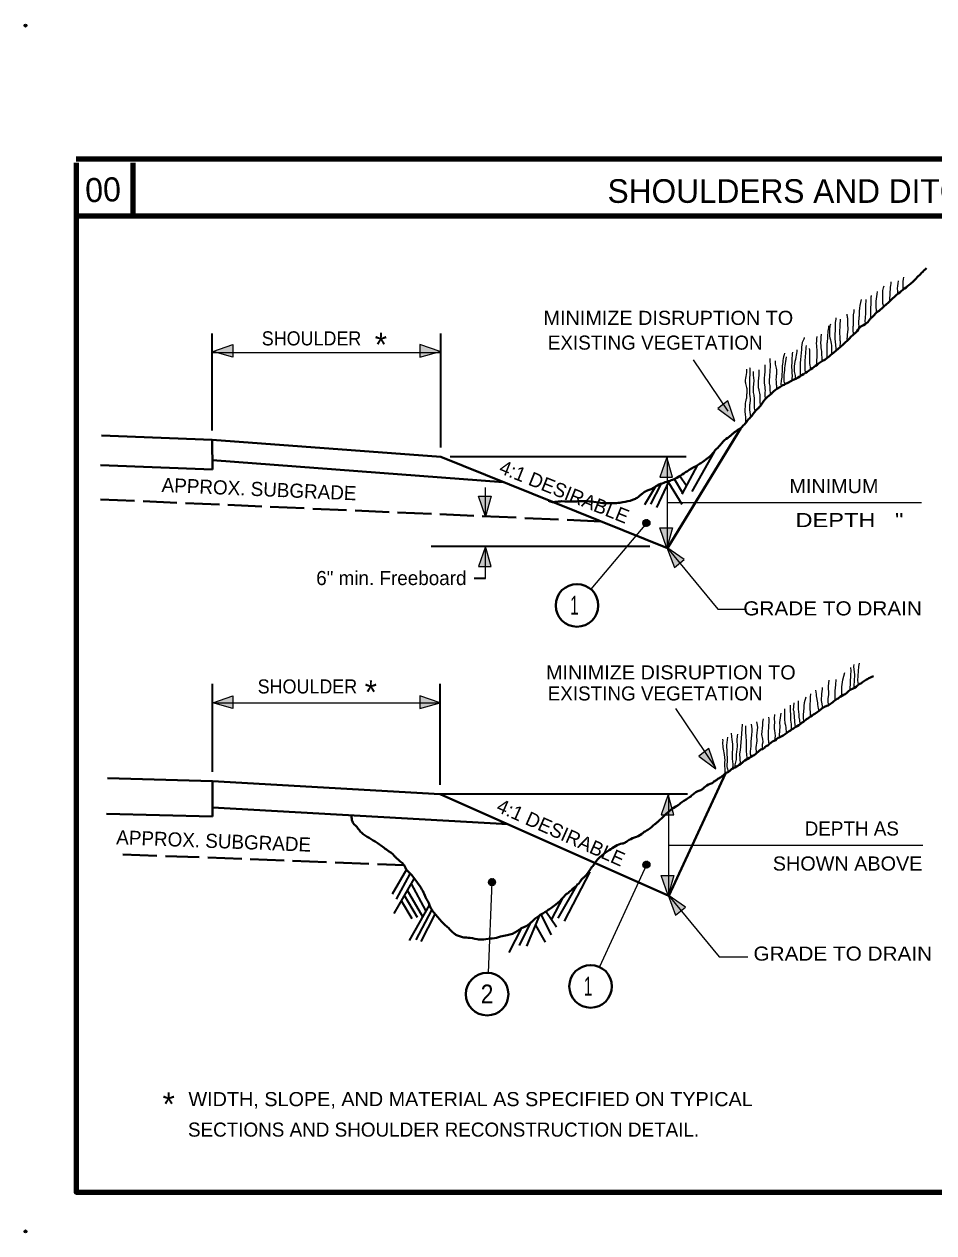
# Model space of a CAD drawing. Extents: x -8731 to 1829, y -61011 to -56618.
# Drawn here: x 234 to 1134, y -61011 to -59815 of the extents above; entities that cross this region are included whole.
import ezdxf
from ezdxf.enums import TextEntityAlignment as Align

# ---------------------------------------------------------------- set-up
doc = ezdxf.new("R2010")
doc.units = 0
doc.header["$LTSCALE"] = 5.6
doc.header["$PDMODE"] = 32
doc.header["$PDSIZE"] = 2.8
doc.linetypes.add('LONG_DASHED', pattern=[7.5, 6, -1.5])
doc.layers.add('1', color=7, linetype='Continuous', lineweight=13)
doc.layers.add('3', color=7, linetype='Continuous', lineweight=25)

msp = doc.modelspace()

# ---------------------------------------------------------------- hatches: boundary and pattern name
at = {"layer": '1'}
for points in [[(420.5, -60138.96), (440.5, -60132.04), (440.5, -60144.56)], [(645.5, -60138.96), (625.5, -60132.04), (625.5, -60144.56)], [(936.9, -60207.86), (930.22, -60187.78), (920.3, -60195.36)], [(869.9, -60243.3), (863, -60263.3), (875.5, -60263.3)], [(690.36, -60302.12), (683.46, -60282.12), (695.96, -60282.12)], [(869.9, -60333.3), (863, -60313.3), (875.5, -60313.3)], [(690.36, -60331.72), (683.46, -60351.72), (695.96, -60351.72)], [(869.74, -60332.88), (877.26, -60352.68), (886.86, -60344.66)], [(420.5, -60486.44), (440.5, -60479.56), (440.5, -60492.04)], [(645.5, -60486.44), (625.5, -60479.56), (625.5, -60492.04)], [(918.14, -60551.6), (911.48, -60531.52), (901.54, -60539.12)], [(871.14, -60577.04), (864.26, -60597.04), (876.74, -60597.04)], [(871.14, -60677.04), (864.26, -60657.04), (876.74, -60657.04)], [(871, -60676.64), (878.5, -60696.42), (888.1, -60688.42)]]:
    msp.add_hatch(color=256, dxfattribs=at).paths.add_polyline_path(points)

# ---------------------------------------------------------------- linework, layer by layer
at = {"layer": '1', "lineweight": 100}
for p, q in [((1777.46, -59948.8), (285.24, -59948.8)), ((341.5, -59952.3), (341.5, -60005.06)), ((1777.46, -60005.06), (285.24, -60005.06))]:
    msp.add_line(p, q, dxfattribs=at)
at = {"layer": '1'}
for p, q in [((850.18, -60312.04), (845.98, -60307.84)), ((850.64, -60312.04), (846.14, -60307.38)), ((850.78, -60311.72), (846.28, -60307.24)), ((851.24, -60311.58), (846.44, -60306.92)), ((851.54, -60311.44), (846.58, -60306.48)), ((851.84, -60311.28), (846.88, -60306.32)), ((852.14, -60311.12), (847.04, -60306.04)), ((852.28, -60310.68), (847.34, -60305.72)), ((852.58, -60310.52), (847.48, -60305.58)), ((852.74, -60310.24), (847.94, -60305.44)), ((852.74, -60309.78), (848.24, -60305.12)), ((852.88, -60309.32), (848.54, -60305.12)), ((853.04, -60309.04), (848.98, -60305.12)), ((853.04, -60308.72), (849.28, -60304.98)), ((853.04, -60308.28), (849.88, -60305.12)), ((853.04, -60307.84), (850.34, -60305.12)), ((852.88, -60307.38), (850.78, -60305.12)), ((849.88, -60312.04), (845.98, -60308.28)), ((849.44, -60312.04), (845.98, -60308.58)), ((848.98, -60312.04), (845.98, -60309.04)), ((848.38, -60311.88), (846.14, -60309.78)), ((850.18, -60649.98), (845.98, -60645.78)), ((849.88, -60649.98), (845.98, -60646.24)), ((849.44, -60649.98), (845.98, -60646.52)), ((848.98, -60649.98), (845.98, -60646.98)), ((850.64, -60649.98), (846.14, -60645.32)), ((848.38, -60649.84), (846.14, -60647.72)), ((850.78, -60649.68), (846.28, -60645.18)), ((851.24, -60649.52), (846.44, -60644.88)), ((851.54, -60649.38), (846.58, -60644.44)), ((851.84, -60649.24), (846.88, -60644.28)), ((852.14, -60649.08), (847.04, -60643.98)), ((852.28, -60648.64), (847.34, -60643.68)), ((852.58, -60648.48), (847.48, -60643.52)), ((852.74, -60648.18), (847.94, -60643.38)), ((852.74, -60647.72), (848.24, -60643.08)), ((852.88, -60647.28), (848.54, -60643.08)), ((853.04, -60646.98), (848.98, -60643.08)), ((853.04, -60646.68), (849.28, -60642.92)), ((853.04, -60646.24), (849.88, -60643.08)), ((853.04, -60645.78), (850.34, -60643.08)), ((852.88, -60645.32), (850.78, -60643.08)), ((697.34, -60667.24), (693.14, -60663.04)), ((697.04, -60667.24), (693.14, -60663.48)), ((696.58, -60667.24), (693.14, -60663.78)), ((696.14, -60667.24), (693.14, -60664.24)), ((697.78, -60667.24), (693.28, -60662.58)), ((695.54, -60667.08), (693.28, -60664.98)), ((697.94, -60666.92), (693.44, -60662.44)), ((698.38, -60666.78), (693.58, -60662.12)), ((698.68, -60666.64), (693.74, -60661.68)), ((698.98, -60666.48), (694.04, -60661.52)), ((699.28, -60666.32), (694.18, -60661.24)), ((699.44, -60665.88), (694.48, -60660.92)), ((699.74, -60665.72), (694.64, -60660.78)), ((699.88, -60665.44), (695.08, -60660.64)), ((699.88, -60664.98), (695.38, -60660.32)), ((700.04, -60664.52), (695.68, -60660.32)), ((700.18, -60664.24), (696.14, -60660.32)), ((700.18, -60663.92), (696.44, -60660.18)), ((700.18, -60663.48), (697.04, -60660.32)), ((700.18, -60663.04), (697.48, -60660.32)), ((700.04, -60662.58), (697.94, -60660.32))]:
    msp.add_line(p, q, dxfattribs=at)
at = {"layer": '1', "lineweight": 35}
msp.add_line((690.28, -60363.3), (679.26, -60363.3), dxfattribs=at)
at = {"layer": '1', "lineweight": 100}
msp.add_lwpolyline([(285.24, -59952.3), (285.24, -60970.24), (1776, -60970.24)], dxfattribs=at)
at = {"layer": '1'}
for points in [[(420.5, -60138.96), (440.5, -60132.04), (440.5, -60144.56)], [(645.5, -60138.96), (625.5, -60132.04), (625.5, -60144.56)], [(936.9, -60207.86), (930.22, -60187.78), (920.3, -60195.36)], [(869.9, -60243.3), (863, -60263.3), (875.5, -60263.3)], [(690.36, -60302.12), (683.46, -60282.12), (695.96, -60282.12)], [(869.9, -60333.3), (863, -60313.3), (875.5, -60313.3)], [(690.36, -60331.72), (683.46, -60351.72), (695.96, -60351.72)], [(869.74, -60332.88), (877.26, -60352.68), (886.86, -60344.66)], [(420.5, -60486.44), (440.5, -60479.56), (440.5, -60492.04)], [(645.5, -60486.44), (625.5, -60479.56), (625.5, -60492.04)], [(918.14, -60551.6), (911.48, -60531.52), (901.54, -60539.12)], [(871.14, -60577.04), (864.26, -60597.04), (876.74, -60597.04)], [(871.14, -60677.04), (864.26, -60657.04), (876.74, -60657.04)], [(871, -60676.64), (878.5, -60696.42), (888.1, -60688.42)]]:
    msp.add_lwpolyline(points, close=True, dxfattribs=at)
for centre in [(849.59, -60308.58), (849.59, -60646.53), (696.74, -60663.78)]:
    msp.add_circle(centre, 3.52, dxfattribs=at)
for p in [(235.3, -59816.6), (235.3, -61009.2)]:
    msp.add_point(p, dxfattribs=at)
at = {"layer": '3', "lineweight": 35}
for p, q in [((419.84, -60216.92), (419.84, -60121.08)), ((646.04, -60233.88), (646.04, -60121.08)), ((889.04, -60243.18), (655.34, -60243.18)), ((894.74, -60277.24), (916.78, -60238.08)), ((884.84, -60279.92), (900.58, -60251.12)), ((854.08, -60289.84), (864.14, -60270.04)), ((859.94, -60293.12), (871.94, -60267.18)), ((871.34, -60268.38), (884.54, -60289.98)), ((885.44, -60279.18), (877.34, -60265.08)), ((882.74, -60261.78), (888.74, -60271.24)), ((858.44, -60272.58), (847.78, -60290.72)), ((853, -60331.92), (636.58, -60331.92)), ((420.28, -60554.58), (420.28, -60467.72)), ((645.58, -60567.48), (645.58, -60467.72)), ((890.38, -60576.78), (645.58, -60576.78)), ((612.28, -60651.32), (597.88, -60675.64)), ((768.58, -60702.32), (793.78, -60653.58)), ((600.14, -60694.68), (619.94, -60660.48)), ((602.38, -60680.58), (615.88, -60655.68)), ((631.34, -60691.84), (617.08, -60665.44)), ((762.28, -60699.32), (781.78, -60665.44)), ((622.94, -60698.72), (610.34, -60677.12)), ((628.34, -60697.98), (613.34, -60671.88)), ((607.18, -60682.52), (617.54, -60699.78)), ((615.28, -60721.38), (635.08, -60686.58)), ((756.14, -60700.24), (767.08, -60679.08)), ((621.74, -60720.78), (637.34, -60691.38)), ((626.84, -60722.44), (640.64, -60695.28)), ((731.24, -60727.08), (744.14, -60696.32)), ((755.68, -60715.84), (745.48, -60695.72)), ((760.64, -60708.18), (750.14, -60692.72)), ((713.84, -60733.38), (726.44, -60709.08)), ((724.04, -60726.32), (735.44, -60702.92)), ((749.68, -60723.18), (740.08, -60706.24))]:
    msp.add_line(p, q, dxfattribs=at)
at = {"layer": '3'}
for p, q in [((419.84, -60139.84), (646.04, -60139.84)), ((930.4, -60197.96), (896.24, -60147.04)), ((870.28, -60333.32), (870.28, -60243.18)), ((690.28, -60302.24), (690.28, -60273.3)), ((870.28, -60288.32), (1121.84, -60288.32)), ((849.58, -60308.58), (794.54, -60373.98)), ((690.28, -60363.3), (690.28, -60331.92)), ((421.74, -60486.48), (645.58, -60486.48)), ((918.14, -60550.68), (878.68, -60491.88)), ((871.64, -60677.28), (871.64, -60576.78)), ((871.64, -60627.04), (1123.18, -60627.04)), ((849.58, -60646.52), (803.24, -60747.64)), ((696.74, -60663.78), (692.84, -60753.48))]:
    msp.add_line(p, q, dxfattribs=at)
at = {"layer": '3', "lineweight": 40}
for p, q in [((420.28, -60255.48), (419.84, -60226.24)), ((420.14, -60246.48), (707.84, -60268.08)), ((309.28, -60251.28), (420.28, -60255.48)), ((420.14, -60598.98), (420.28, -60563.88)), ((420.14, -60589.84), (712.48, -60606.48)), ((315.44, -60596.12), (420.14, -60598.98))]:
    msp.add_line(p, q, dxfattribs=at)
at = {"layer": '3', "linetype": 'LONG_DASHED', "lineweight": 40}
for p, q in [((309.58, -60285.18), (804.44, -60306.92)), ((331.64, -60636.32), (610.04, -60646.98))]:
    msp.add_line(p, q, dxfattribs=at)
at = {"layer": '3', "lineweight": 40}
for points in [[(310.48, -60222.04), (419.84, -60226.24), (646.04, -60243.18), (870.28, -60333.32), (942.88, -60214.68)], [(316.34, -60561.04), (420.28, -60563.88), (645.58, -60576.78), (871.64, -60677.28), (927.74, -60556.24)]]:
    msp.add_lwpolyline(points, dxfattribs=at)
at = {"layer": '3'}
for points in [[(870.28, -60333.32), (920.08, -60393.78), (948.44, -60393.78)], [(1055.24, -60471.32), (1055.38, -60462.78), (1055.84, -60460.84), (1055.84, -60458.72), (1054.78, -60450.32), (1055.08, -60448.52)], [(1059.44, -60468.18), (1058.84, -60464.44), (1059.88, -60450.64), (1060.48, -60447.04)], [(1042.78, -60479.44), (1043.08, -60470.72), (1043.98, -60463.68), (1045.78, -60456.48)], [(1051.04, -60473.44), (1051.78, -60458.88), (1052.24, -60454.84), (1051.78, -60451.38)], [(1020.58, -60494.28), (1019.84, -60491.88), (1019.08, -60488.12), (1019.08, -60486.48), (1017.74, -60479.58), (1017.88, -60477.78), (1017.28, -60474.04)], [(1024.04, -60491.12), (1022.84, -60484.24), (1023.14, -60477.64), (1023.88, -60472.84), (1023.88, -60471.32)], [(1029.88, -60488.44), (1029.28, -60484.84), (1029.44, -60482.58), (1030.18, -60478.24), (1029.74, -60469.84), (1030.48, -60463.84)], [(1036.48, -60483.32), (1036.34, -60474.48), (1037.08, -60468.64), (1037.24, -60463.38)], [(997.04, -60510.18), (996.28, -60505.38), (996.14, -60499.24), (995.68, -60496.84), (995.68, -60495.04), (995.24, -60493.52), (995.84, -60486.48)], [(1001.68, -60507.18), (1001.38, -60503.72), (1000.64, -60500.58), (1000.64, -60497.88), (1000.04, -60492.64), (1000.04, -60484.52)], [(1005.28, -60504.32), (1004.84, -60501.64), (1004.84, -60498.04), (1005.74, -60491.72), (1005.58, -60489.64), (1005.88, -60486.04), (1007.68, -60480.64)], [(1011.88, -60499.38), (1011.74, -60489.18), (1012.04, -60483.04), (1011.88, -60480.92), (1012.18, -60477.48)], [(976.64, -60523.52), (977.38, -60519.04), (976.78, -60513.92), (976.34, -60512.28), (976.18, -60508.98), (976.48, -60505.98), (976.34, -60501.78), (976.64, -60497.88)], [(981.44, -60520.52), (981.14, -60518.44), (981.74, -60509.88), (981.58, -60505.98), (982.94, -60496.52)], [(988.04, -60516.04), (987.74, -60510.92), (987.44, -60508.68), (986.84, -60506.72), (986.38, -60502.24), (986.38, -60492.32)], [(993.14, -60513.18), (992.98, -60507.64), (992.38, -60503.58), (992.08, -60488.72)], [(942.74, -60546.48), (942.14, -60536.88), (942.74, -60533.28), (943.78, -60521.72), (944.54, -60507.48)], [(949.18, -60541.98), (949.18, -60540.78), (948.44, -60534.32), (948.74, -60523.68), (948.28, -60520.24), (947.98, -60514.84), (947.98, -60509.12)], [(953.08, -60539.28), (952.64, -60537.18), (952.64, -60534.48), (953.24, -60529.38), (953.08, -60525.04), (953.98, -60517.98), (954.14, -60514.68), (954.14, -60511.98), (953.38, -60507.48)], [(958.48, -60535.68), (958.18, -60530.58), (959.08, -60524.12), (958.78, -60519.04), (959.84, -60510.64), (959.24, -60506.88), (958.94, -60505.24)], [(964.78, -60532.08), (964.48, -60529.24), (964.48, -60527.28), (964.94, -60525.04), (964.78, -60522.48), (963.88, -60517.68), (964.78, -60508.52), (964.78, -60505.38), (965.54, -60502.08)], [(971.08, -60527.58), (971.08, -60527.44), (970.34, -60522.32), (970.34, -60513.64), (970.64, -60511.68), (970.94, -60502.52), (970.78, -60500.44)], [(927.74, -60556.38), (927.44, -60555.64), (927.28, -60545.12), (927.58, -60543.32), (926.84, -60537.64), (925.78, -60532.24), (925.48, -60530.58), (925.18, -60525.32), (925.48, -60523.84), (925.18, -60522.32)], [(930.74, -60554.44), (929.68, -60550.98), (929.54, -60549.32), (929.84, -60542.58), (929.08, -60528.18), (929.98, -60520.38)], [(934.78, -60551.44), (935.38, -60549.18), (935.54, -60547.24), (934.64, -60541.84), (934.64, -60534.78), (934.94, -60532.84), (934.94, -60527.72), (934.64, -60524.58), (934.34, -60523.08), (933.88, -60516.32)], [(937.78, -60550.08), (937.48, -60547.84), (938.68, -60542.58), (938.54, -60537.48), (939.58, -60529.52), (939.44, -60522.92), (939.58, -60519.32), (940.04, -60517.38)], [(871.64, -60677.28), (921.44, -60737.72), (949.78, -60737.72)]]:
    msp.add_lwpolyline(points, dxfattribs=at)
at = {"layer": '3', "lineweight": 40}
for centre in [(780.88, -60390.03), (794.38, -60766.83), (691.93, -60774.48)]:
    msp.add_circle(centre, 21.09, dxfattribs=at)
for points in [[(752.84, -60286.68), (754.48, -60287.44), (759.14, -60287.72), (765.74, -60287.12), (777.58, -60287.44), (783.14, -60286.98), (789.14, -60286.98), (797.54, -60287.58), (806.38, -60288.92), (814.64, -60288.92), (820.04, -60288.78), (826.18, -60288.04), (835.78, -60285.78), (839.54, -60284.12), (843.14, -60281.44), (845.24, -60279.64), (846.88, -60278.28), (850.48, -60276.48), (852.28, -60275.88), (860.54, -60271.38), (872.98, -60266.72), (877.64, -60264.92), (891.88, -60256.08), (901.18, -60250.84), (905.38, -60247.98), (916.18, -60238.52), (917.68, -60236.58), (922.48, -60231.64), (924.14, -60229.52), (929.98, -60224.28), (932.08, -60222.78), (934.78, -60220.52), (937.34, -60218.28), (942.58, -60214.84), (944.38, -60213.32), (945.58, -60211.84), (947.38, -60210.18), (950.54, -60205.98), (952.34, -60204.18), (957.88, -60197.28), (960.44, -60194.88), (961.94, -60193.38), (964.34, -60189.78), (970.94, -60182.44), (972.88, -60180.92), (975.28, -60178.52), (983.68, -60172.84), (987.74, -60170.72), (990.14, -60169.52), (999.58, -60164.58), (1013.98, -60155.28), (1019.84, -60150.92), (1027.94, -60145.68), (1032.14, -60142.38), (1050.74, -60125.72), (1054.34, -60122.12), (1056.74, -60120.18), (1061.84, -60114.32), (1064.38, -60112.84), (1069.64, -60108.64), (1071.28, -60106.38), (1073.38, -60104.58), (1076.84, -60100.84), (1078.64, -60099.48), (1080.74, -60097.84), (1097.08, -60082.98), (1109.54, -60073.08), (1113.44, -60069.78), (1121.68, -60061.24), (1126.78, -60056.58)], [(1000.48, -60508.38), (1009.18, -60501.92), (1014.88, -60497.88), (1019.54, -60495.04), (1022.98, -60492.18), (1026.58, -60489.92), (1028.08, -60489.48), (1037.24, -60483.18), (1039.34, -60481.98), (1041.28, -60480.48), (1047.58, -60476.72), (1049.98, -60474.48), (1057.04, -60470.44), (1058.84, -60468.92), (1062.74, -60466.68), (1064.24, -60465.48), (1068.28, -60462.92), (1074.14, -60459.92)], [(557.68, -60597.92), (558.74, -60603.92), (559.78, -60605.72), (563.08, -60609.18), (565.94, -60613.08), (567.58, -60614.72), (583.04, -60624.92), (592.34, -60631.52), (600.44, -60637.98), (602.38, -60640.08), (609.44, -60646.52), (610.94, -60648.92), (612.58, -60651.92), (614.08, -60653.44), (622.34, -60663.48), (627.44, -60670.98), (630.28, -60676.98), (631.04, -60678.48), (635.08, -60686.58), (636.28, -60689.44), (638.08, -60692.28), (641.54, -60696.48), (649.78, -60705.64), (653.68, -60709.08), (659.24, -60714.48), (661.78, -60716.12), (665.54, -60717.64), (669.88, -60718.52), (673.04, -60718.68), (682.18, -60720.18), (684.88, -60720.48), (692.84, -60719.88), (701.24, -60718.68), (705.14, -60717.48), (711.88, -60716.28), (721.78, -60712.24), (726.74, -60708.92), (728.38, -60708.32), (743.38, -60696.92), (745.78, -60695.58), (754.64, -60689.72), (759.88, -60685.84), (767.38, -60678.78), (770.54, -60675.48), (772.34, -60674.28), (774.14, -60672.64), (783.58, -60663.78), (785.68, -60660.92), (787.64, -60659.12), (794.08, -60651.04), (795.58, -60648.64), (797.24, -60646.98), (798.14, -60645.48), (802.48, -60640.08), (808.64, -60634.84), (812.68, -60632.28), (825.74, -60625.52), (827.24, -60625.24), (830.68, -60623.12), (844.78, -60616.24), (847.48, -60614.12), (851.08, -60611.88), (857.84, -60606.48), (860.38, -60604.38), (878.54, -60589.08), (881.08, -60587.58), (885.74, -60583.84), (887.38, -60583.08), (889.04, -60581.88), (893.38, -60579.04), (895.04, -60577.38), (902.38, -60573.04), (904.48, -60572.28), (906.74, -60570.32), (912.58, -60566.58), (914.54, -60565.84), (916.34, -60564.32), (919.64, -60562.24), (921.14, -60561.18), (924.58, -60559.08), (927.28, -60556.52), (931.78, -60553.84), (933.74, -60552.18), (937.04, -60550.38), (948.44, -60542.58), (960.28, -60534.78), (962.84, -60532.68), (964.64, -60532.08), (967.94, -60529.38), (969.58, -60528.48), (975.88, -60523.84), (977.54, -60523.24), (979.04, -60521.72), (980.98, -60520.68), (988.48, -60516.18), (993.14, -60512.88), (1000.48, -60508.38)]]:
    msp.add_spline(points, degree=3, dxfattribs=at)
at = {"layer": '3'}
for points in [[(1103.98, -60065.28), (1103.24, -60073.98), (1103.38, -60075.78), (1103.24, -60077.88)], [(1077.74, -60079.68), (1076.68, -60089.28), (1076.98, -60100.98)], [(1084.34, -60074.44), (1083.74, -60076.08), (1083.14, -60086.88), (1083.14, -60090.32), (1083.88, -60093.92), (1083.88, -60095.28)], [(1091.54, -60069.92), (1090.64, -60077.28), (1090.18, -60089.28)], [(1098.58, -60069.04), (1097.84, -60079.24), (1097.98, -60080.88), (1097.84, -60082.68)], [(1061.98, -60087.64), (1060.18, -60099.04), (1060.04, -60103.08), (1059.58, -60106.84), (1059.58, -60113.58), (1059.44, -60117.04)], [(1066.78, -60087.64), (1066.34, -60096.18), (1066.48, -60098.28), (1065.88, -60106.52), (1065.88, -60111.92)], [(1072.04, -60083.44), (1071.74, -60085.08), (1071.74, -60089.72), (1071.28, -60096.32), (1071.28, -60106.52)], [(1047.74, -60102.04), (1048.48, -60105.92), (1048.48, -60112.24), (1048.78, -60118.08), (1048.48, -60119.88), (1048.04, -60128.44)], [(1054.64, -60097.38), (1054.78, -60099.48), (1054.48, -60101.12), (1054.04, -60108.04), (1054.18, -60111.92), (1053.88, -60115.38), (1054.34, -60122.12)], [(1029.88, -60113.58), (1028.98, -60120.48), (1028.54, -60128.28), (1028.08, -60131.88), (1028.08, -60139.38), (1028.08, -60145.24)], [(1031.54, -60111.92), (1031.08, -60113.58), (1030.78, -60116.12), (1030.78, -60123.64), (1032.44, -60131.12), (1032.58, -60138.78), (1032.58, -60141.78)], [(1037.08, -60105.48), (1036.34, -60111.78), (1036.34, -60116.58), (1035.88, -60125.44), (1036.64, -60131.72), (1037.08, -60138.18)], [(1041.28, -60106.84), (1040.84, -60115.52), (1040.84, -60123.92), (1041.14, -60128.88), (1040.98, -60133.98)], [(1005.58, -60125.12), (1005.44, -60126.64), (1004.68, -60128.12), (1002.88, -60136.98), (1001.84, -60150.32), (1001.68, -60162.92)], [(1018.04, -60124.24), (1017.74, -60133.08), (1018.34, -60140.58), (1017.74, -60149.44), (1017.74, -60152.12)], [(1022.38, -60121.68), (1022.08, -60133.38), (1022.84, -60140.72), (1022.98, -60148.52)], [(986.08, -60140.44), (983.84, -60155.12), (983.68, -60160.84), (982.94, -60167.72), (982.78, -60172.84), (982.94, -60173.44)], [(994.04, -60139.52), (993.28, -60154.38), (993.58, -60165.92), (993.44, -60167.72)], [(998.54, -60137.28), (997.48, -60144.48), (995.68, -60153.48), (995.68, -60157.38), (996.58, -60162.64), (997.18, -60165.92)], [(1007.68, -60132.92), (1006.34, -60149.28), (1006.48, -60159.78)], [(1010.68, -60136.08), (1010.98, -60141.78), (1010.84, -60148.84), (1011.74, -60156.32)], [(966.74, -60152.28), (966.74, -60158.28), (966.14, -60164.44), (966.14, -60170.58), (966.44, -60172.08), (966.88, -60179.44), (967.04, -60184.68), (967.34, -60186.18)], [(971.68, -60145.98), (971.84, -60157.08), (971.08, -60166.68), (971.38, -60171.92), (971.68, -60173.44), (971.54, -60175.24), (972.14, -60180.32), (972.14, -60181.38)], [(977.08, -60148.08), (977.08, -60151.38), (978.28, -60156.92), (978.28, -60160.68), (977.98, -60162.64), (977.98, -60170.72), (978.28, -60174.18), (978.44, -60176.28)], [(987.74, -60144.32), (985.64, -60161.88), (985.64, -60168.48), (986.08, -60170.12), (986.54, -60171.18)], [(948.58, -60156.48), (948.58, -60159.78), (947.38, -60167.28), (947.68, -60170.72), (948.88, -60175.68), (949.04, -60177.78), (948.74, -60181.38), (948.44, -60185.12), (947.68, -60188.44), (947.08, -60195.64), (947.08, -60199.08), (947.68, -60204.48), (947.54, -60209.72)], [(951.58, -60154.68), (951.88, -60156.18), (951.58, -60164.58), (951.58, -60177.48), (951.44, -60179.12), (952.18, -60187.68), (951.74, -60190.84), (951.58, -60194.44), (952.48, -60203.72)], [(955.18, -60158.72), (955.04, -60160.68), (955.64, -60165.48), (955.18, -60178.38), (955.94, -60183.32), (956.24, -60184.98), (956.08, -60191.58), (956.84, -60198.04)], [(960.74, -60157.08), (960.74, -60163.08), (960.14, -60168.92), (960.28, -60174.48), (961.18, -60178.68), (961.94, -60184.68), (961.78, -60187.98), (961.94, -60189.78), (962.54, -60192.04)]]:
    msp.add_spline(points, degree=3, dxfattribs=at)

# ---------------------------------------------------------------- texts
at = {"layer": '1'}
msp.add_text('00', height=23.78, rotation=2.121, dxfattribs=at).set_placement((294.7, -59991.44))
at = {"layer": '3'}
for s, height, p in [('SHOULDERS AND DITCHES', 23.4, (1018.92, -59991.92)), ('*', 23.4, (586.88, -60143.76)), ('EXISTING VEGETATION', 13.95, (858.27, -60137.12)), ('6" min. Freeboard', 13.95, (597.19, -60369.96)), ('*', 23.4, (576.88, -60487.5)), ('EXISTING VEGETATION', 13.95, (858.13, -60484.08)), ('DEPTH AS', 13.95, (1052.78, -60617.68)), ('*', 23.4, (376.88, -60895))]:
    msp.add_text(s, height=height, dxfattribs=at).set_placement(p, align=Align.CENTER)
for s, height, width, p in [('MINIMIZE DISRUPTION TO', 13.95, 1.05, (871.28, -60112.64)), ('SHOULDER', 13.95, 0.95, (518.21, -60132.92)), ('MINIMUM', 13.95, 1.05, (1035.09, -60279.04)), ('DEPTH   "', 13.95, 1.25, (1050.47, -60312.64)), ('1', 18.75, 0.6, (778.41, -60399.32)), (' GRADE TO DRAIN', 13.95, 1.1, (1030.94, -60399.96)), ('MINIMIZE DISRUPTION TO', 13.95, 1.05, (873.72, -60463.28)), ('SHOULDER', 13.95, 0.95, (514.17, -60477.18)), ('SHOWN ABOVE', 13.95, 1.05, (1048.63, -60652.32)), (' GRADE TO DRAIN', 13.95, 1.1, (1041.02, -60741.4)), ('1', 18.75, 0.6, (791.91, -60776.12)), ('2', 18.75, 0.9, (691.89, -60783.78))]:
    msp.add_text(s, height=height, dxfattribs=dict(at, width=width)).set_placement(p, align=Align.CENTER)
for s, rotation, p in [('4:1 DESIRABLE', 338.076, (765.78, -60284.15)), ('APPROX. SUBGRADE', 357.508, (466.04, -60281.96)), ('4:1 DESIRABLE', 336.031, (762.16, -60621.04)), ('APPROX. SUBGRADE', 357.79, (421.16, -60629.96))]:
    msp.add_text(s, height=13.95, rotation=rotation, dxfattribs=at).set_placement(p, align=Align.CENTER)
at = {"layer": '3', "width": 1.05}
msp.add_text('WIDTH, SLOPE, AND MATERIAL AS SPECIFIED ON TYPICAL', height=13.95, dxfattribs=at).set_placement((396.44, -60885.32))
at = {"layer": '3'}
msp.add_text('SECTIONS AND SHOULDER RECONSTRUCTION DETAIL.', height=13.95, dxfattribs=at).set_placement((395.98, -60915.48))

doc.saveas('drawing.dxf')
